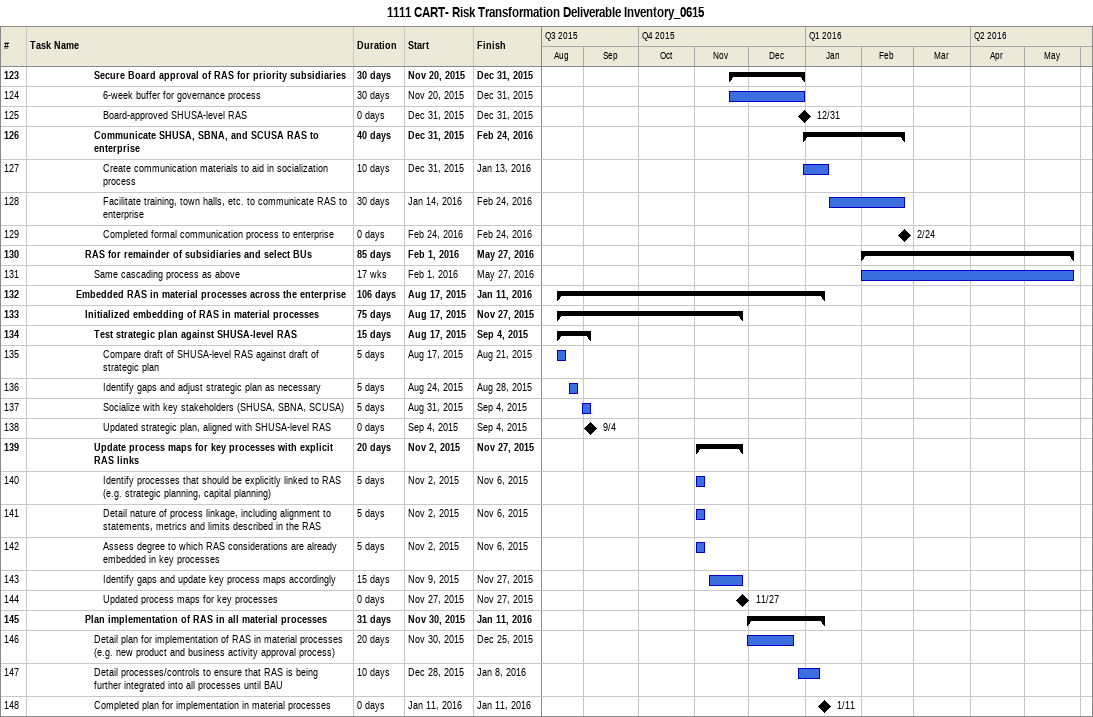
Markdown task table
1111 CART- Risk Transformation Deliverable Inventory_0615

| ID | Level | Task | Duration | Start | Finish |
|---|---|---|---|---|---|
| 123 | 8 | **Secure Board approval of RAS for priority subsidiaries** | 30d | 2015-11-20 | 2015-12-31 |
| 124 | 9 | 6-week buffer for governance process | 30d | 2015-11-20 | 2015-12-31 |
| 125 | 9 | Board-approved SHUSA-level RAS | 0d | 2015-12-31 | 2015-12-31 |
| 126 | 8 | **Communicate SHUSA, SBNA, and SCUSA RAS to enterprise** | 40d | 2015-12-31 | 2016-02-24 |
| 127 | 9 | Create communication materials to aid in socialization process | 10d | 2015-12-31 | 2016-01-13 |
| 128 | 9 | Facilitate training, town halls, etc. to communicate RAS to enterprise | 30d | 2016-01-14 | 2016-02-24 |
| 129 | 9 | Completed formal communication process to enterprise | 0d | 2016-02-24 | 2016-02-24 |
| 130 | 7 | **RAS for remainder of subsidiaries and select BUs** | 85d | 2016-02-01 | 2016-05-27 |
| 131 | 8 | Same cascading process as above | 17w | 2016-02-01 | 2016-05-27 |
| 132 | 6 | **Embedded RAS in material processes across the enterprise** | 106d | 2015-08-17 | 2016-01-11 |
| 133 | 7 | **Initialized embedding of RAS in material processes** | 75d | 2015-08-17 | 2015-11-27 |
| 134 | 8 | **Test strategic plan against SHUSA-level RAS** | 15d | 2015-08-17 | 2015-09-04 |
| 135 | 9 | Compare draft of SHUSA-level RAS against draft of strategic plan | 5d | 2015-08-17 | 2015-08-21 |
| 136 | 9 | Identify gaps and adjust strategic plan as necessary | 5d | 2015-08-24 | 2015-08-28 |
| 137 | 9 | Socialize with key stakeholders (SHUSA, SBNA, SCUSA) | 5d | 2015-08-31 | 2015-09-04 |
| 138 | 9 | Updated strategic plan, aligned with SHUSA-level RAS | 0d | 2015-09-04 | 2015-09-04 |
| 139 | 8 | **Update process maps for key processes with explicit RAS links** | 20d | 2015-11-02 | 2015-11-27 |
| 140 | 9 | Identify processes that should be explicitly linked to RAS (e.g. strategic planning, capital planning) | 5d | 2015-11-02 | 2015-11-06 |
| 141 | 9 | Detail nature of process linkage, including alignment to statements, metrics and limits described in the RAS | 5d | 2015-11-02 | 2015-11-06 |
| 142 | 9 | Assess degree to which RAS considerations are already embedded in key processes | 5d | 2015-11-02 | 2015-11-06 |
| 143 | 9 | Identify gaps and update key process maps accordingly | 15d | 2015-11-09 | 2015-11-27 |
| 144 | 9 | Updated process maps for key processes | 0d | 2015-11-27 | 2015-11-27 |
| 145 | 7 | **Plan implementation of RAS in all material processes** | 31d | 2015-11-30 | 2016-01-11 |
| 146 | 8 | Detail plan for implementation of RAS in material processes (e.g. new product and business activity approval process) | 20d | 2015-11-30 | 2015-12-25 |
| 147 | 8 | Detail processes/controls to ensure that RAS is being further integrated into all processes until BAU | 10d | 2015-12-28 | 2016-01-08 |
| 148 | 8 | Completed plan for implementation in material processes | 0d | 2016-01-11 | 2016-01-11 |
